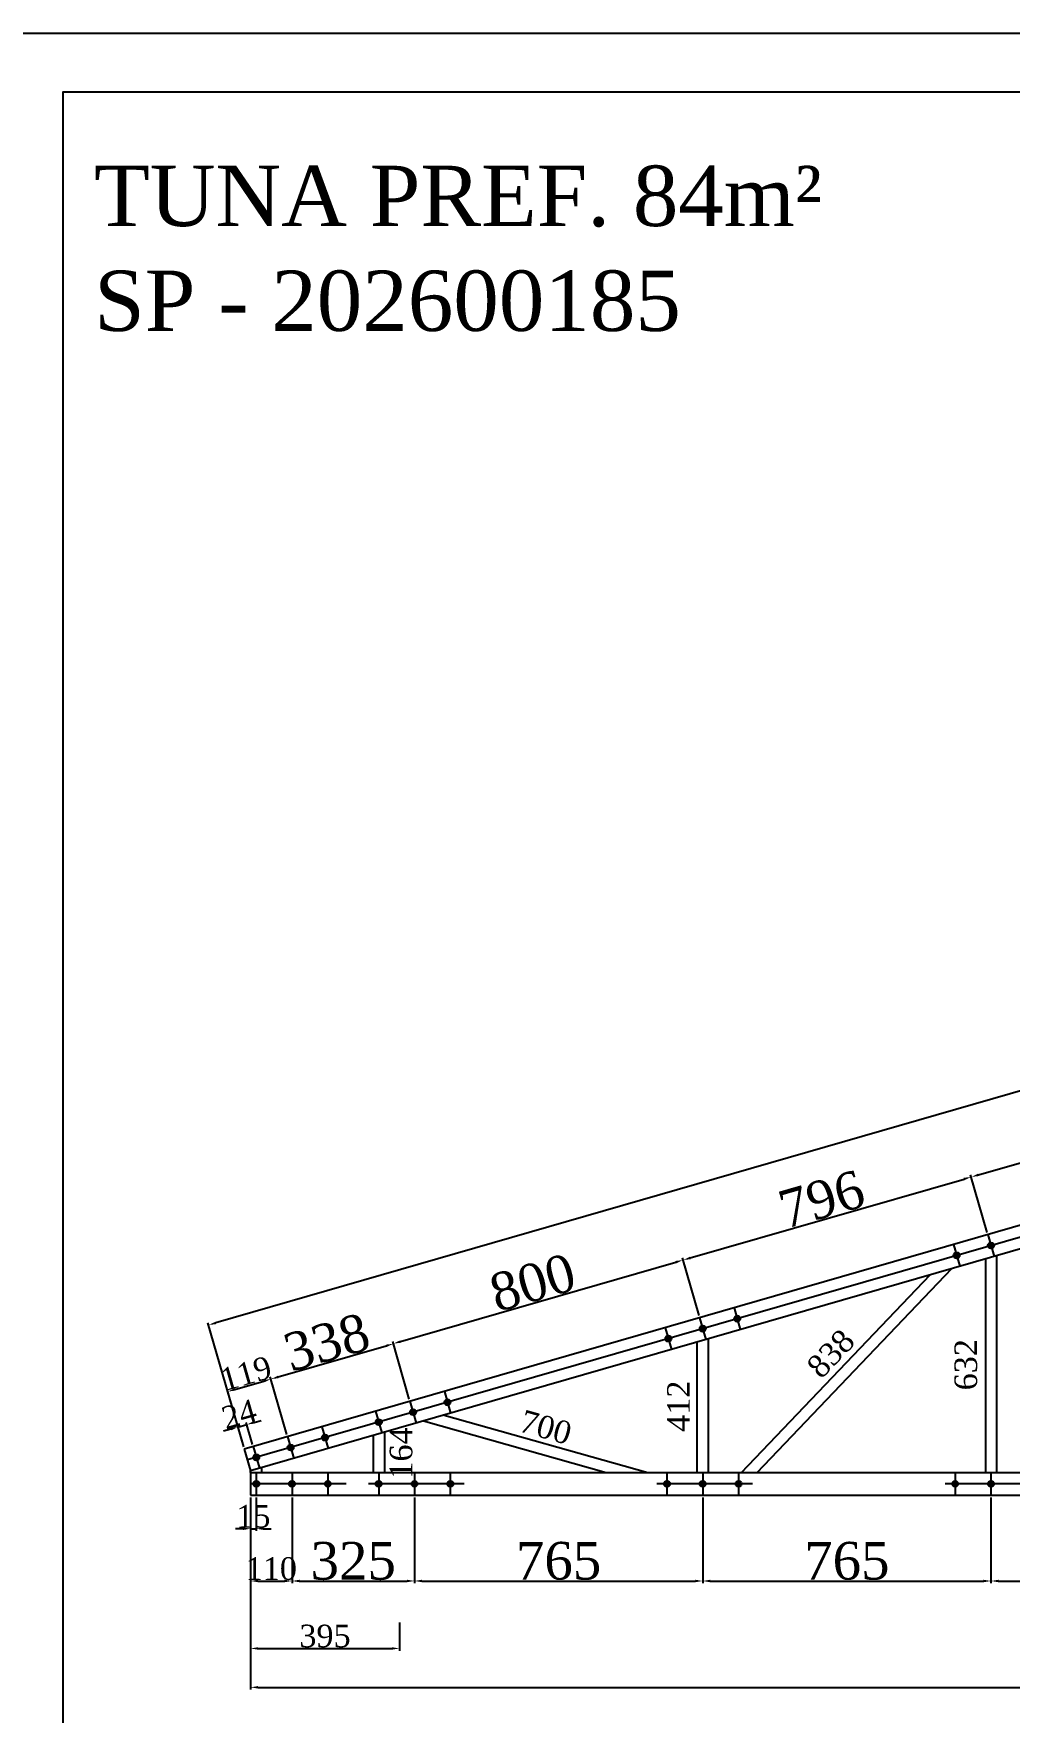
# Model space of a CAD drawing. Header units: millimetres. Extents: x 142629 to 168404, y -211947 to -204319.
# Drawn here: x 146905 to 149495, y -208771 to -204319 of the extents above; entities that cross this region are included whole.
import ezdxf

# ---------------------------------------------------------------- set-up
doc = ezdxf.new("R2010")
doc.units = ezdxf.units.MM
for name, color, linetype in [('Block1', 255, 'Continuous'), ('KAPI-PEN', 3, 'Continuous'), ('ÖLÇÜLENDİRME', 121, 'Continuous')]:
    doc.layers.add(name, color=color, linetype=linetype)
doc.styles.add('133', font='times.ttf')
doc.dimstyles.new('MAKAS', dxfattribs={"dimscale": 20, "dimtxt": 1.3, "dimasz": 1, "dimexe": 0.3, "dimexo": 0.3, "dimgap": 0.1, "dimtad": 1, "dimrnd": 1, "dimzin": 12, "dimdsep": 46, "dimlunit": 6, "dimtxsty": '133', "dimcen": 0.8, "dimdle": 0.0005, "dimclrd": 4, "dimclre": 6, "dimclrt": 2, "dimazin": 3, "dimtfac": 1, "dimtmove": 0, "dimatfit": 2, "dimldrblk": 'DOTSMALL', "dimfxl": 1, "dimtolj": 1, "dimtzin": 0, "dimarcsym": 0})
doc.dimstyles.new('makas 1', dxfattribs={"dimscale": 20, "dimtxt": 3, "dimasz": 1.2, "dimexe": 0.3, "dimexo": 0.3, "dimgap": 0.1, "dimtad": 1, "dimrnd": 1, "dimzin": 12, "dimdsep": 46, "dimlunit": 6, "dimtxsty": '133', "dimblk": 'NONE', "dimcen": 0.8, "dimdle": 0.0005, "dimse1": 1, "dimse2": 1, "dimsd1": 1, "dimsd2": 1, "dimclrd": 105, "dimclre": 42, "dimclrt": 2, "dimazin": 3, "dimtfac": 1, "dimtmove": 0, "dimatfit": 2, "dimldrblk": 'NONE', "dimfxl": 1, "dimtolj": 1, "dimtzin": 0, "dimarcsym": 0})

# ---------------------------------------------------------------- blocks, each defined once
blk = doc.blocks.new('*D1736')
at = {"layer": 'Defpoints', "color": 0, "ltscale": 0.5, "transparency": 16777216}
for p in [(147471, -208007.3), (147464.5, -208072.4), (147487.8, -208065.7)]:
    blk.add_point(p, dxfattribs=at)
at = {"layer": 'ÖLÇÜLENDİRME', "color": 4, "lineweight": -2, "ltscale": 0.5, "transparency": 16777216}
for p, q in [((147490.2, -208001.7), (147509.4, -207996.2)), ((147428.4, -208019.5), (147409.2, -208025)), ((147447.7, -208014), (147471, -208007.3))]:
    blk.add_line(p, q, dxfattribs=at)
at = {"layer": 'ÖLÇÜLENDİRME', "color": 6, "lineweight": -2, "ltscale": 0.5, "transparency": 16777216}
for p, q in [((147462.8, -208066.7), (147446, -208008.2)), ((147486.2, -208060), (147469.3, -208001.5))]:
    blk.add_line(p, q, dxfattribs=at)
at = {"layer": 'ÖLÇÜLENDİRME', "color": 4, "ltscale": 0.5, "transparency": 16777216}
for points in [[(147427.5, -208016.3), (147429.4, -208022.7), (147447.7, -208014)], [(147489.3, -207998.5), (147491.1, -208004.9), (147471, -208007.3)]]:
    blk.add_solid(points, dxfattribs=at)
at = {"layer": 'ÖLÇÜLENDİRME', "color": 2, "ltscale": 0.5, "transparency": 16777216, "insert": (147450.5, -207979.9), "char_height": 60, "attachment_point": 5, "rotation": 16.0764, "style": '133'}
blk.add_mtext('\\A1;24', dxfattribs=at)
blk = doc.blocks.new('_DotSmall')
at = {"color": 0, "linetype": 'ByBlock', "const_width": 0.5}
blk.add_lwpolyline([(-0.0625, 0, 1), (0.0625, 0, 1)], format="xyb", close=True, dxfattribs=at)
blk = doc.blocks.new('*D1737')
at = {"layer": 'Defpoints', "color": 0, "ltscale": 0.5, "transparency": 16777216}
for p in [(147535.1, -207886.7), (147579.1, -208039.4), (147464.5, -208072.4)]:
    blk.add_point(p, dxfattribs=at)
at = {"layer": 'ÖLÇÜLENDİRME', "color": 4, "lineweight": -2, "ltscale": 0.5, "transparency": 16777216}
blk.add_line((147439.7, -207914.2), (147515.9, -207892.3), dxfattribs=at)
at = {"layer": 'ÖLÇÜLENDİRME', "color": 6, "lineweight": -2, "ltscale": 0.5, "transparency": 16777216}
for p, q in [((147577.4, -208033.6), (147533.4, -207881)), ((147462.8, -208066.7), (147418.9, -207914))]:
    blk.add_line(p, q, dxfattribs=at)
at = {"layer": 'ÖLÇÜLENDİRME', "color": 4, "ltscale": 0.5, "transparency": 16777216}
for points in [[(147515, -207889.1), (147516.8, -207895.5), (147535.1, -207886.7)], [(147438.8, -207911), (147440.7, -207917.4), (147420.5, -207919.8)]]:
    blk.add_solid(points, dxfattribs=at)
at = {"layer": 'ÖLÇÜLENDİRME', "color": 2, "ltscale": 0.5, "transparency": 16777216, "insert": (147468.8, -207871.9), "char_height": 60, "attachment_point": 5, "rotation": 16.0764, "style": '133'}
blk.add_mtext('\\A1;119', dxfattribs=at)
blk = doc.blocks.new('*D1738')
at = {"layer": 'Defpoints', "color": 0, "ltscale": 0.5, "transparency": 16777216}
for p in [(147860.1, -207793.1), (147904.1, -207945.7), (147579.1, -208039.4)]:
    blk.add_point(p, dxfattribs=at)
at = {"layer": 'ÖLÇÜLENDİRME', "color": 4, "lineweight": -2, "ltscale": 0.5, "transparency": 16777216}
blk.add_line((147554.3, -207881.2), (147840.9, -207798.6), dxfattribs=at)
at = {"layer": 'ÖLÇÜLENDİRME', "color": 6, "lineweight": -2, "ltscale": 0.5, "transparency": 16777216}
for p, q in [((147902.4, -207940), (147858.4, -207787.3)), ((147577.4, -208033.6), (147533.4, -207881))]:
    blk.add_line(p, q, dxfattribs=at)
at = {"layer": 'ÖLÇÜLENDİRME', "color": 4, "ltscale": 0.5, "transparency": 16777216}
for points in [[(147840, -207795.4), (147841.8, -207801.8), (147860.1, -207793.1)], [(147553.4, -207878), (147555.2, -207884.4), (147535.1, -207886.7)]]:
    blk.add_solid(points, dxfattribs=at)
at = {"layer": 'ÖLÇÜLENDİRME', "color": 2, "ltscale": 0.5, "transparency": 16777216, "insert": (147683, -207789.1), "char_height": 100, "attachment_point": 5, "rotation": 16.0764, "style": '133'}
blk.add_mtext('\\A1;338', dxfattribs=at)
blk = doc.blocks.new('*D1739')
at = {"layer": 'Defpoints', "color": 0, "ltscale": 0.5, "transparency": 16777216}
for p in [(148628.7, -207571.2), (148672.8, -207724.2), (147904.1, -207945.7)]:
    blk.add_point(p, dxfattribs=at)
at = {"layer": 'ÖLÇÜLENDİRME', "color": 4, "lineweight": -2, "ltscale": 0.5, "transparency": 16777216}
blk.add_line((147879.2, -207787.2), (148609.5, -207576.7), dxfattribs=at)
at = {"layer": 'ÖLÇÜLENDİRME', "color": 6, "lineweight": -2, "ltscale": 0.5, "transparency": 16777216}
for p, q in [((148671.2, -207718.4), (148627, -207565.4)), ((147902.4, -207940), (147858.3, -207786.9))]:
    blk.add_line(p, q, dxfattribs=at)
at = {"layer": 'ÖLÇÜLENDİRME', "color": 4, "ltscale": 0.5, "transparency": 16777216}
for points in [[(148608.6, -207573.5), (148610.4, -207579.9), (148628.7, -207571.2)], [(147878.3, -207784), (147880.1, -207790.4), (147860, -207792.7)]]:
    blk.add_solid(points, dxfattribs=at)
at = {"layer": 'ÖLÇÜLENDİRME', "color": 2, "ltscale": 0.5, "transparency": 16777216, "insert": (148229.7, -207631.1), "char_height": 100, "attachment_point": 5, "rotation": 16.0764, "style": '133'}
blk.add_mtext('\\A1;800', dxfattribs=at)
blk = doc.blocks.new('*D1740')
at = {"layer": 'Defpoints', "color": 0, "ltscale": 0.5, "transparency": 16777216}
for p in [(149393.7, -207350.7), (149437.8, -207503.7), (148672.8, -207724.2)]:
    blk.add_point(p, dxfattribs=at)
at = {"layer": 'ÖLÇÜLENDİRME', "color": 4, "lineweight": -2, "ltscale": 0.5, "transparency": 16777216}
blk.add_line((148647.9, -207565.6), (149374.5, -207356.2), dxfattribs=at)
at = {"layer": 'ÖLÇÜLENDİRME', "color": 6, "lineweight": -2, "ltscale": 0.5, "transparency": 16777216}
for p, q in [((149436.2, -207498), (149392, -207344.9)), ((148671.2, -207718.4), (148627, -207565.4))]:
    blk.add_line(p, q, dxfattribs=at)
at = {"layer": 'ÖLÇÜLENDİRME', "color": 4, "ltscale": 0.5, "transparency": 16777216}
for points in [[(149373.6, -207353), (149375.4, -207359.4), (149393.7, -207350.7)], [(148647, -207562.4), (148648.9, -207568.8), (148628.7, -207571.2)]]:
    blk.add_solid(points, dxfattribs=at)
at = {"layer": 'ÖLÇÜLENDİRME', "color": 2, "ltscale": 0.5, "transparency": 16777216, "insert": (148996.5, -207410), "char_height": 100, "attachment_point": 5, "rotation": 16.0764, "style": '133'}
blk.add_mtext('\\A1;796', dxfattribs=at)
blk = doc.blocks.new('*D1741')
at = {"layer": 'Defpoints', "color": 0, "ltscale": 0.5, "transparency": 16777216}
for p in [(150158.7, -207130.2), (150202.8, -207283.3), (149437.8, -207503.7)]:
    blk.add_point(p, dxfattribs=at)
at = {"layer": 'ÖLÇÜLENDİRME', "color": 4, "lineweight": -2, "ltscale": 0.5, "transparency": 16777216}
blk.add_line((149412.9, -207345.2), (150139.5, -207135.8), dxfattribs=at)
at = {"layer": 'ÖLÇÜLENDİRME', "color": 6, "lineweight": -2, "ltscale": 0.5, "transparency": 16777216}
for p, q in [((150201.2, -207277.5), (150157, -207124.5)), ((149436.2, -207498), (149392, -207344.9))]:
    blk.add_line(p, q, dxfattribs=at)
at = {"layer": 'ÖLÇÜLENDİRME', "color": 4, "ltscale": 0.5, "transparency": 16777216}
for points in [[(150138.6, -207132.6), (150140.4, -207139), (150158.7, -207130.2)], [(149412, -207342), (149413.8, -207348.4), (149393.7, -207350.7)]]:
    blk.add_solid(points, dxfattribs=at)
at = {"layer": 'ÖLÇÜLENDİRME', "color": 2, "ltscale": 0.5, "transparency": 16777216, "insert": (149761.5, -207189.5), "char_height": 100, "attachment_point": 5, "rotation": 16.0764, "style": '133'}
blk.add_mtext('\\A1;796', dxfattribs=at)
blk = doc.blocks.new('*D1746')
at = {"layer": 'Defpoints', "color": 0, "ltscale": 0.5, "transparency": 16777216}
for p in [(152244.5, -206694.9), (147369.7, -207743.3), (147464.5, -208072.4)]:
    blk.add_point(p, dxfattribs=at)
at = {"layer": 'ÖLÇÜLENDİRME', "color": 4, "lineweight": -2, "ltscale": 0.5, "transparency": 16777216}
blk.add_line((152130.4, -206371.3), (147388.9, -207737.8), dxfattribs=at)
at = {"layer": 'ÖLÇÜLENDİRME', "color": 6, "lineweight": -2, "ltscale": 0.5, "transparency": 16777216}
for p, q in [((152242.8, -206689.1), (152148, -206360)), ((147462.8, -208066.7), (147368, -207737.6))]:
    blk.add_line(p, q, dxfattribs=at)
at = {"layer": 'ÖLÇÜLENDİRME', "color": 4, "ltscale": 0.5, "transparency": 16777216}
for points in [[(152129.5, -206368.1), (152131.4, -206374.5), (152149.7, -206365.8)], [(147388, -207734.6), (147389.8, -207741), (147369.7, -207743.3)]]:
    blk.add_solid(points, dxfattribs=at)
at = {"layer": 'ÖLÇÜLENDİRME', "color": 2, "ltscale": 0.5, "transparency": 16777216, "insert": (149745, -207003.6), "char_height": 100, "attachment_point": 5, "rotation": 16.0764, "style": '133'}
blk.add_mtext('\\A1;4.975', dxfattribs=at)
blk = doc.blocks.new('*D1747')
at = {"layer": 'Defpoints', "color": 0, "ltscale": 0.5, "transparency": 16777216}
for p in [(147481.1, -208194.5), (147496.1, -208194.5), (147496.1, -208283.5)]:
    blk.add_point(p, dxfattribs=at)
at = {"layer": 'ÖLÇÜLENDİRME', "color": 6, "lineweight": -2, "ltscale": 0.5, "transparency": 16777216}
for p, q in [((147481.1, -208200.5), (147481.1, -208289.5)), ((147496.1, -208200.5), (147496.1, -208289.5))]:
    blk.add_line(p, q, dxfattribs=at)
at = {"layer": 'ÖLÇÜLENDİRME', "color": 4, "lineweight": -2, "ltscale": 0.5, "transparency": 16777216}
for p, q in [((147461.1, -208283.5), (147441.1, -208283.5)), ((147481.1, -208283.5), (147496.1, -208283.5)), ((147516.1, -208283.5), (147536.1, -208283.5))]:
    blk.add_line(p, q, dxfattribs=at)
at = {"layer": 'ÖLÇÜLENDİRME', "color": 4, "ltscale": 0.5, "transparency": 16777216}
for points in [[(147461.1, -208280.2), (147461.1, -208286.9), (147481.1, -208283.5)], [(147516.1, -208280.2), (147516.1, -208286.9), (147496.1, -208283.5)]]:
    blk.add_solid(points, dxfattribs=at)
at = {"layer": 'ÖLÇÜLENDİRME', "color": 2, "ltscale": 0.5, "transparency": 16777216, "insert": (147488.6, -208251), "char_height": 60, "attachment_point": 5, "style": '133'}
blk.add_mtext('\\A1;15', dxfattribs=at)
blk = doc.blocks.new('*D1748')
at = {"layer": 'Defpoints', "color": 0, "ltscale": 0.5, "transparency": 16777216}
for p in [(147481.1, -208194.5), (147591.1, -208194.5), (147591.1, -208422.2)]:
    blk.add_point(p, dxfattribs=at)
at = {"layer": 'ÖLÇÜLENDİRME', "color": 6, "lineweight": -2, "ltscale": 0.5, "transparency": 16777216}
for p, q in [((147481.1, -208200.5), (147481.1, -208428.2)), ((147591.1, -208200.5), (147591.1, -208428.2))]:
    blk.add_line(p, q, dxfattribs=at)
at = {"layer": 'ÖLÇÜLENDİRME', "color": 4, "lineweight": -2, "ltscale": 0.5, "transparency": 16777216}
blk.add_line((147501.1, -208422.2), (147571.1, -208422.2), dxfattribs=at)
at = {"layer": 'ÖLÇÜLENDİRME', "color": 4, "ltscale": 0.5, "transparency": 16777216}
for points in [[(147501.1, -208418.8), (147501.1, -208425.5), (147481.1, -208422.2)], [(147571.1, -208418.8), (147571.1, -208425.5), (147591.1, -208422.2)]]:
    blk.add_solid(points, dxfattribs=at)
at = {"layer": 'ÖLÇÜLENDİRME', "color": 2, "ltscale": 0.5, "transparency": 16777216, "insert": (147536.1, -208389.6), "char_height": 60, "attachment_point": 5, "style": '133'}
blk.add_mtext('\\A1;110', dxfattribs=at)
blk = doc.blocks.new('*D1749')
at = {"layer": 'Defpoints', "color": 0, "ltscale": 0.5, "transparency": 16777216}
for p in [(147591.1, -208194.5), (147916.1, -208194.5), (147916.1, -208422.2)]:
    blk.add_point(p, dxfattribs=at)
at = {"layer": 'ÖLÇÜLENDİRME', "color": 6, "lineweight": -2, "ltscale": 0.5, "transparency": 16777216}
for p, q in [((147591.1, -208200.5), (147591.1, -208428.2)), ((147916.1, -208200.5), (147916.1, -208428.2))]:
    blk.add_line(p, q, dxfattribs=at)
at = {"layer": 'ÖLÇÜLENDİRME', "color": 4, "lineweight": -2, "ltscale": 0.5, "transparency": 16777216}
blk.add_line((147611.1, -208422.2), (147896.1, -208422.2), dxfattribs=at)
at = {"layer": 'ÖLÇÜLENDİRME', "color": 4, "ltscale": 0.5, "transparency": 16777216}
for points in [[(147611.1, -208418.8), (147611.1, -208425.5), (147591.1, -208422.2)], [(147896.1, -208418.8), (147896.1, -208425.5), (147916.1, -208422.2)]]:
    blk.add_solid(points, dxfattribs=at)
at = {"layer": 'ÖLÇÜLENDİRME', "color": 2, "ltscale": 0.5, "transparency": 16777216, "insert": (147753.6, -208369.3), "char_height": 100, "attachment_point": 5, "style": '133'}
blk.add_mtext('\\A1;325', dxfattribs=at)
blk = doc.blocks.new('*D1750')
at = {"layer": 'Defpoints', "color": 0, "ltscale": 0.5, "transparency": 16777216}
for p in [(147916.1, -208194.5), (148681.1, -208194.5), (148681.1, -208422.2)]:
    blk.add_point(p, dxfattribs=at)
at = {"layer": 'ÖLÇÜLENDİRME', "color": 6, "lineweight": -2, "ltscale": 0.5, "transparency": 16777216}
for p, q in [((147916.1, -208200.5), (147916.1, -208428.2)), ((148681.1, -208200.5), (148681.1, -208428.2))]:
    blk.add_line(p, q, dxfattribs=at)
at = {"layer": 'ÖLÇÜLENDİRME', "color": 4, "lineweight": -2, "ltscale": 0.5, "transparency": 16777216}
blk.add_line((147936.1, -208422.2), (148661.1, -208422.2), dxfattribs=at)
at = {"layer": 'ÖLÇÜLENDİRME', "color": 4, "ltscale": 0.5, "transparency": 16777216}
for points in [[(147936.1, -208418.8), (147936.1, -208425.5), (147916.1, -208422.2)], [(148661.1, -208418.8), (148661.1, -208425.5), (148681.1, -208422.2)]]:
    blk.add_solid(points, dxfattribs=at)
at = {"layer": 'ÖLÇÜLENDİRME', "color": 2, "ltscale": 0.5, "transparency": 16777216, "insert": (148298.6, -208369.2), "char_height": 100, "attachment_point": 5, "style": '133'}
blk.add_mtext('\\A1;765', dxfattribs=at)
blk = doc.blocks.new('*D1751')
at = {"layer": 'Defpoints', "color": 0, "ltscale": 0.5, "transparency": 16777216}
for p in [(148681.1, -208194.5), (149446.1, -208194.5), (149446.1, -208422.2)]:
    blk.add_point(p, dxfattribs=at)
at = {"layer": 'ÖLÇÜLENDİRME', "color": 6, "lineweight": -2, "ltscale": 0.5, "transparency": 16777216}
for p, q in [((148681.1, -208200.5), (148681.1, -208428.2)), ((149446.1, -208200.5), (149446.1, -208428.2))]:
    blk.add_line(p, q, dxfattribs=at)
at = {"layer": 'ÖLÇÜLENDİRME', "color": 4, "lineweight": -2, "ltscale": 0.5, "transparency": 16777216}
blk.add_line((148701.1, -208422.2), (149426.1, -208422.2), dxfattribs=at)
at = {"layer": 'ÖLÇÜLENDİRME', "color": 4, "ltscale": 0.5, "transparency": 16777216}
for points in [[(148701.1, -208418.8), (148701.1, -208425.5), (148681.1, -208422.2)], [(149426.1, -208418.8), (149426.1, -208425.5), (149446.1, -208422.2)]]:
    blk.add_solid(points, dxfattribs=at)
at = {"layer": 'ÖLÇÜLENDİRME', "color": 2, "ltscale": 0.5, "transparency": 16777216, "insert": (149063.6, -208369.2), "char_height": 100, "attachment_point": 5, "style": '133'}
blk.add_mtext('\\A1;765', dxfattribs=at)
blk = doc.blocks.new('*D1752')
at = {"layer": 'Defpoints', "color": 0, "ltscale": 0.5, "transparency": 16777216}
for p in [(149446.1, -208194.5), (150211.1, -208194.5), (150211.1, -208422.2)]:
    blk.add_point(p, dxfattribs=at)
at = {"layer": 'ÖLÇÜLENDİRME', "color": 6, "lineweight": -2, "ltscale": 0.5, "transparency": 16777216}
for p, q in [((149446.1, -208200.5), (149446.1, -208428.2)), ((150211.1, -208200.5), (150211.1, -208428.2))]:
    blk.add_line(p, q, dxfattribs=at)
at = {"layer": 'ÖLÇÜLENDİRME', "color": 4, "lineweight": -2, "ltscale": 0.5, "transparency": 16777216}
blk.add_line((149466.1, -208422.2), (150191.1, -208422.2), dxfattribs=at)
at = {"layer": 'ÖLÇÜLENDİRME', "color": 4, "ltscale": 0.5, "transparency": 16777216}
for points in [[(149466.1, -208418.8), (149466.1, -208425.5), (149446.1, -208422.2)], [(150191.1, -208418.8), (150191.1, -208425.5), (150211.1, -208422.2)]]:
    blk.add_solid(points, dxfattribs=at)
at = {"layer": 'ÖLÇÜLENDİRME', "color": 2, "ltscale": 0.5, "transparency": 16777216, "insert": (149828.6, -208369.2), "char_height": 100, "attachment_point": 5, "style": '133'}
blk.add_mtext('\\A1;765', dxfattribs=at)
blk = doc.blocks.new('*D1734')
at = {"layer": 'Defpoints', "color": 0, "ltscale": 0.5, "transparency": 16777216}
for p in [(147481.1, -208526.6), (147876.1, -208526.6), (147876.1, -208601)]:
    blk.add_point(p, dxfattribs=at)
at = {"layer": 'ÖLÇÜLENDİRME', "color": 6, "lineweight": -2, "ltscale": 0.5, "transparency": 16777216}
for p, q in [((147481.1, -208532.6), (147481.1, -208607)), ((147876.1, -208532.6), (147876.1, -208607))]:
    blk.add_line(p, q, dxfattribs=at)
at = {"layer": 'ÖLÇÜLENDİRME', "color": 4, "lineweight": -2, "ltscale": 0.5, "transparency": 16777216}
blk.add_line((147501.1, -208601), (147856.1, -208601), dxfattribs=at)
at = {"layer": 'ÖLÇÜLENDİRME', "color": 4, "ltscale": 0.5, "transparency": 16777216}
for points in [[(147501.1, -208597.7), (147501.1, -208604.3), (147481.1, -208601)], [(147856.1, -208597.7), (147856.1, -208604.3), (147876.1, -208601)]]:
    blk.add_solid(points, dxfattribs=at)
at = {"layer": 'ÖLÇÜLENDİRME', "color": 2, "ltscale": 0.5, "transparency": 16777216, "insert": (147678.6, -208568.4), "char_height": 60, "attachment_point": 5, "style": '133'}
blk.add_mtext('\\A1;395', dxfattribs=at)
blk = doc.blocks.new('*D1735')
at = {"layer": 'Defpoints', "color": 0, "ltscale": 0.5, "transparency": 16777216}
for p in [(147481.1, -208337), (157041.1, -208314.4), (157041.1, -208704.2)]:
    blk.add_point(p, dxfattribs=at)
at = {"layer": 'ÖLÇÜLENDİRME', "color": 6, "lineweight": -2, "ltscale": 0.5, "transparency": 16777216}
for p, q in [((147481.1, -208343), (147481.1, -208710.2)), ((157041.1, -208320.4), (157041.1, -208710.2))]:
    blk.add_line(p, q, dxfattribs=at)
at = {"layer": 'ÖLÇÜLENDİRME', "color": 4, "lineweight": -2, "ltscale": 0.5, "transparency": 16777216}
blk.add_line((147501.1, -208704.2), (157021.1, -208704.2), dxfattribs=at)
at = {"layer": 'ÖLÇÜLENDİRME', "color": 4, "ltscale": 0.5, "transparency": 16777216}
for points in [[(147501.1, -208700.8), (147501.1, -208707.5), (147481.1, -208704.2)], [(157021.1, -208700.8), (157021.1, -208707.5), (157041.1, -208704.2)]]:
    blk.add_solid(points, dxfattribs=at)
at = {"layer": 'ÖLÇÜLENDİRME', "color": 2, "ltscale": 0.5, "transparency": 16777216, "insert": (152261.1, -208651.2), "char_height": 100, "attachment_point": 5, "style": '133'}
blk.add_mtext('\\A1;9.560', dxfattribs=at)
blk = doc.blocks.new('*D1721')
at = {"layer": 'Defpoints', "color": 0, "transparency": 16777216}
for p in [(147821.1, -208000.9), (147821.1, -208164.5), (147913.2, -208164.5)]:
    blk.add_point(p, dxfattribs=at)
at = {"layer": 'Block1', "color": 2, "transparency": 16777216, "insert": (147880.7, -208082.7), "char_height": 60, "attachment_point": 5, "rotation": 90, "style": '133'}
blk.add_mtext('\\A1;164', dxfattribs=at)
blk = doc.blocks.new('_None')
blk = doc.blocks.new('*D1722')
at = {"layer": 'Defpoints', "color": 0, "transparency": 16777216}
for p in [(147919, -207951.1), (147912.4, -207974.6), (148586.1, -208164.5)]:
    blk.add_point(p, dxfattribs=at)
at = {"layer": 'Block1', "color": 2, "transparency": 16777216, "insert": (148264.7, -208014.7), "char_height": 60, "attachment_point": 5, "rotation": 344.2531, "style": '133'}
blk.add_mtext('\\A1;700', dxfattribs=at)
blk = doc.blocks.new('*D1723')
at = {"layer": 'Defpoints', "color": 0, "transparency": 16777216}
for p in [(148648.6, -207753), (148681.1, -207753), (148681.1, -208164.5)]:
    blk.add_point(p, dxfattribs=at)
at = {"layer": 'Block1', "color": 2, "transparency": 16777216, "insert": (148616.6, -207958.8), "char_height": 60, "attachment_point": 5, "rotation": 90, "style": '133'}
blk.add_mtext('\\A1;412', dxfattribs=at)
blk = doc.blocks.new('*D1724')
at = {"layer": 'Defpoints', "color": 0, "transparency": 16777216}
for p in [(149333.9, -207538.9), (149354.8, -207558.9), (148776.1, -208164.5)]:
    blk.add_point(p, dxfattribs=at)
at = {"layer": 'Block1', "color": 2, "transparency": 16777216, "insert": (149021, -207819.2), "char_height": 60, "attachment_point": 5, "rotation": 46.3033, "style": '133'}
blk.add_mtext('\\A1;838', dxfattribs=at)
blk = doc.blocks.new('*D1725')
at = {"layer": 'Defpoints', "color": 0, "transparency": 16777216}
for p in [(149412.1, -207532.6), (149446.1, -207532.6), (149446.1, -208164.5)]:
    blk.add_point(p, dxfattribs=at)
at = {"layer": 'Block1', "color": 2, "transparency": 16777216, "insert": (149379.6, -207848.6), "char_height": 60, "attachment_point": 5, "rotation": 90, "style": '133'}
blk.add_mtext('\\A1;632', dxfattribs=at)

msp = doc.modelspace()

# ---------------------------------------------------------------- linework, layer by layer
at = {"layer": 'Block1', "color": 1}
for p, q in [((152244.509, -206694.891), (147464.509, -208072.434)), ((152261.124, -206752.544), (147481.124, -208130.088)), ((148825.536, -208134.543), (149342.301, -207593.717)), ((149431.123, -207568.119), (149431.123, -208134.543)), ((149461.123, -207559.474), (149461.123, -208134.543)), ((148784.042, -208134.543), (149285.04, -207610.219)), ((148666.124, -208134.543), (148666.124, -207788.584)), ((148696.124, -208134.543), (148696.124, -207779.938)), ((147994.501, -207982.138), (148535.001, -208134.543)), ((147806.124, -208036.426), (147806.124, -208134.543)), ((147836.124, -208027.781), (147836.124, -208134.543)), ((147939.833, -207997.893), (148424.459, -208134.543)), ((147464.509, -208072.434), (147481.124, -208130.088)), ((147511.124, -208134.543), (147511.124, -208121.442)), ((147481.124, -208134.543), (147481.124, -208130.088)), ((147481.124, -208134.543), (152261.124, -208134.543)), ((147481.124, -208134.543), (147481.124, -208194.543)), ((147481.124, -208194.543), (152261.124, -208194.543))]:
    msp.add_line(p, q, dxfattribs=at)
at = {"layer": 'Block1', "color": 2}
for p, q in [((152252.817, -206723.718), (147472.817, -208101.261)), ((149437.815, -207503.749), (149454.431, -207561.403)), ((149346.531, -207530.056), (149363.146, -207587.71)), ((148672.816, -207724.213), (148689.431, -207781.867)), ((148764.101, -207697.906), (148780.716, -207755.56)), ((148581.531, -207750.521), (148598.146, -207808.174)), ((147904.101, -207945.748), (147920.716, -208003.402)), ((147995.386, -207919.441), (148012.001, -207977.094)), ((147812.816, -207972.055), (147829.432, -208029.709)), ((147579.102, -208039.41), (147595.717, -208097.063)), ((147670.386, -208013.102), (147687.002, -208070.756)), ((147487.817, -208065.717), (147504.432, -208123.371)), ((147496.124, -208134.543), (147496.124, -208194.543)), ((147591.124, -208134.543), (147591.124, -208194.543)), ((147686.124, -208134.543), (147686.124, -208194.543)), ((147821.124, -208134.543), (147821.124, -208194.543)), ((147916.124, -208134.543), (147916.124, -208194.543)), ((148011.124, -208134.543), (148011.124, -208194.543)), ((148586.124, -208134.543), (148586.124, -208194.543)), ((148681.124, -208134.543), (148681.124, -208194.543)), ((148776.124, -208134.543), (148776.124, -208194.543)), ((149351.123, -208134.543), (149351.123, -208194.543)), ((149446.123, -208134.543), (149446.123, -208194.543))]:
    msp.add_line(p, q, dxfattribs=at)
at = {"layer": 'Block1', "color": 1}
for centre, radius in [((149354.838, -207558.883), 8), ((149446.123, -207532.576), 8), ((149446.123, -207532.576), 4), ((149354.838, -207558.883), 4), ((148772.408, -207726.733), 8), ((148772.408, -207726.733), 4), ((148589.839, -207779.348), 8), ((148681.124, -207753.041), 8), ((148681.124, -207753.04), 4), ((148589.839, -207779.347), 4), ((148003.694, -207948.268), 8), ((148003.694, -207948.268), 4), ((147821.124, -208000.883), 8), ((147912.409, -207974.576), 8), ((147912.409, -207974.575), 4), ((147678.694, -208041.929), 8), ((147678.694, -208041.929), 4), ((147821.124, -208000.882), 4), ((147587.409, -208068.237), 8), ((147587.409, -208068.236), 4), ((147496.124, -208094.544), 8), ((147496.124, -208094.543), 4), ((147496.124, -208164.543), 8), ((147496.124, -208164.543), 4), ((147591.124, -208164.543), 8), ((147591.124, -208164.543), 4), ((147686.124, -208164.543), 8), ((147686.124, -208164.543), 4), ((147821.124, -208164.543), 8), ((147821.124, -208164.543), 4), ((147916.124, -208164.543), 8), ((147916.124, -208164.543), 4), ((148011.124, -208164.543), 8), ((148011.124, -208164.543), 4), ((148586.124, -208164.543), 8), ((148586.124, -208164.543), 4), ((148681.124, -208164.543), 8), ((148681.124, -208164.543), 4), ((148776.124, -208164.543), 8), ((148776.124, -208164.543), 4), ((149351.123, -208164.543), 8), ((149351.123, -208164.543), 4), ((149446.123, -208164.543), 8), ((149446.123, -208164.543), 4)]:
    msp.add_circle(centre, radius, dxfattribs=at)
at = {"layer": 'KAPI-PEN', "color": 175, "true_color": 0x4554a5}
for points in [[(146827.37, -211946.832), (157615.684, -211946.832), (157615.684, -204318.732), (146827.37, -204318.732)], [(146982.822, -211791.381), (157460.233, -211791.381), (157460.233, -204474.183), (146982.822, -204474.183)]]:
    msp.add_lwpolyline(points, close=True, dxfattribs=at)
at = {"layer": 'ÖLÇÜLENDİRME', "color": 2, "ltscale": 0.5}
for p, q in [((147734.909, -208164.543), (147481.124, -208164.543)), ((148047.995, -208164.543), (147794.21, -208164.543)), ((148812.995, -208164.543), (148559.21, -208164.543)), ((149577.994, -208164.543), (149324.209, -208164.543))]:
    msp.add_line(p, q, dxfattribs=at)

# ---------------------------------------------------------------- texts
at = {"linetype": 'Continuous', "lineweight": 25, "style": '133'}
for s, p in [('TUNA PREF. 84m²', (147065.959, -204829.089)), ('SP - 202600185', (147065.959, -205107.198))]:
    msp.add_text(s, height=159.95887, dxfattribs=at).set_placement(p)

# ---------------------------------------------------------------- dimensions: what is measured, and where the dimension line sits
at = {"layer": 'Block1', "color": 1}
for p1, p2, distance, picture, middle in [((148776.124, -208164.543), (149354.838, -207558.883), 28.966, '*D1724', (149021.026, -207819.237)), ((149446.123, -208164.543), (149446.123, -207532.576), 33.98, '*D1725', (149379.624, -207848.56)), ((148681.124, -208164.543), (148681.124, -207753.041), 32.527, '*D1723', (148616.597, -207958.792)), ((148586.124, -208164.543), (147912.409, -207974.575), -24.381, '*D1722', (148264.732, -208014.711)), ((147821.124, -208000.882), (147821.124, -208164.543), 92.118, '*D1721', (147880.723, -208082.713))]:
    dim = msp.add_aligned_dim(p1=p1, p2=p2, distance=distance, dimstyle='makas 1', dxfattribs=at)
    dim.commit()
    dim.dimension.update_dxf_attribs({"geometry": picture, "text_midpoint": middle})
at = {"layer": 'ÖLÇÜLENDİRME', "color": 1, "ltscale": 0.5}
dim = msp.add_aligned_dim(p1=(152244.509, -206694.891), p2=(147464.509, -208072.434), distance=-342.509, dimstyle='MAKAS', override={"dimtxt": 5, "dimdle": 1}, dxfattribs=at)
dim.commit()
dim.dimension.update_dxf_attribs({"geometry": '*D1746', "text_midpoint": (149744.983, -207003.612)})
for base, p1, p2, picture, middle in [((150158.708, -207130.237), (149437.815, -207503.749), (150202.815, -207283.284), '*D1741', (149761.529, -207189.532)), ((149393.709, -207350.701), (148672.816, -207724.213), (149437.815, -207503.749), '*D1740', (148996.53, -207409.997)), ((148628.709, -207571.165), (147904.101, -207945.748), (148672.816, -207724.213), '*D1739', (148229.713, -207631.135)), ((147860.104, -207793.081), (147579.102, -208039.41), (147904.101, -207945.748), '*D1738', (147682.965, -207789.114))]:
    dim = msp.add_linear_dim(base=base, p1=p1, p2=p2, angle=196.076398, dimstyle='MAKAS', override={"dimtxt": 5, "dimdle": 1}, dxfattribs=at)
    dim.commit()
    dim.dimension.update_dxf_attribs({"geometry": picture, "text_midpoint": middle})
for base, p2, picture, middle in [((147535.105, -207886.743), (147579.102, -208039.41), '*D1737', (147477.808, -207903.255)), ((147470.967, -208007.251), (147487.817, -208065.717), '*D1736', (147459.313, -208010.609))]:
    dim = msp.add_linear_dim(base=base, p1=(147464.509, -208072.434), p2=p2, angle=16.076398, dimstyle='MAKAS', override={"dimtxt": 3}, dxfattribs=at)
    dim.commit()
    dim.dimension.update_dxf_attribs({"geometry": picture, "text_midpoint": middle, "dimtype": 161})
for base, p2, picture, middle in [((147496.124, -208283.521), (147496.124, -208194.543), '*D1747', (147488.624, -208283.521)), ((147591.124, -208422.164), (147591.124, -208194.543), '*D1748', (147536.124, -208422.164))]:
    dim = msp.add_linear_dim(base=base, p1=(147481.124, -208194.543), p2=p2, dimstyle='MAKAS', override={"dimtxt": 3}, dxfattribs=at)
    dim.commit()
    dim.dimension.update_dxf_attribs({"geometry": picture, "text_midpoint": middle, "dimtype": 160})
for base, p1, p2, override, picture, middle in [((147916.124, -208422.164), (147591.124, -208194.543), (147916.124, -208194.543), {"dimtxt": 5, "dimdle": 1}, '*D1749', (147753.624, -208369.299)), ((148681.124, -208422.164), (147916.124, -208194.543), (148681.124, -208194.543), {"dimtxt": 5, "dimdle": 1}, '*D1750', (148298.624, -208369.155)), ((149446.123, -208422.164), (148681.124, -208194.543), (149446.123, -208194.543), {"dimtxt": 5, "dimdle": 1}, '*D1751', (149063.623, -208369.155)), ((150211.123, -208422.164), (149446.123, -208194.543), (150211.123, -208194.543), {"dimtxt": 5, "dimdle": 1}, '*D1752', (149828.623, -208369.155)), ((157041.124, -208704.164), (147481.124, -208336.975), (157041.124, -208314.354), {"dimtxt": 5, "dimdle": 1}, '*D1735', (152261.124, -208651.154)), ((147876.124, -208601.001), (147481.124, -208526.569), (147876.124, -208526.569), {"dimtxt": 3}, '*D1734', (147678.624, -208568.396))]:
    dim = msp.add_linear_dim(base=base, p1=p1, p2=p2, dimstyle='MAKAS', override=override, dxfattribs=at)
    dim.commit()
    dim.dimension.update_dxf_attribs({"geometry": picture, "text_midpoint": middle})

doc.saveas('drawing.dxf')
